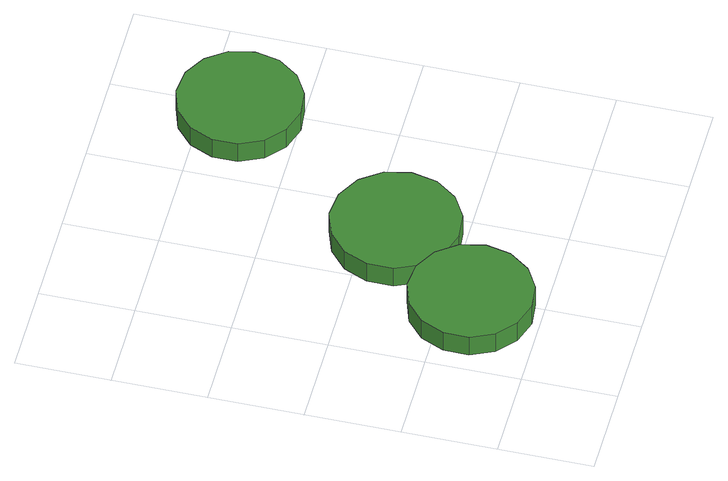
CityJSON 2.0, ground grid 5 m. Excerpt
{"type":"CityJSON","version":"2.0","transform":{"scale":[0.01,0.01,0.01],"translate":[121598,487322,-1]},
"CityObjects":{
"tree1":{"type":"SolitaryVegetationObject","attributes":{"function":"something"},"geometry":[{"type":"MultiSurface","lod":"1","boundaries":[[[0,1,2,3,4,5,6,7,8,9,10,11,12,13,14]],[[15,16,17,18,19,20,21,22,23,24,25,26,27,28,29]],[[0,29,28,1]],[[1,28,27,2]],[[2,27,26,3]],[[3,26,25,4]],[[4,25,24,5]],[[5,24,23,6]],[[6,23,22,7]],[[7,22,21,8]],[[8,21,20,9]],[[9,20,19,10]],[[10,19,18,11]],[[11,18,17,12]],[[12,17,16,13]],[[13,16,15,14]],[[14,15,29,0]]]}]},
"tree2":{"type":"SolitaryVegetationObject","attributes":{"function":"something"},"geometry":[{"type":"MultiSurface","lod":"1","boundaries":[[[30,31,32,33,34,35,36,37,38,39,40,41,42,43,44]],[[45,46,47,48,49,50,51,52,53,54,55,56,57,58,59]],[[30,59,58,31]],[[31,58,57,32]],[[32,57,56,33]],[[33,56,55,34]],[[34,55,54,35]],[[35,54,53,36]],[[36,53,52,37]],[[37,52,51,38]],[[38,51,50,39]],[[39,50,49,40]],[[40,49,48,41]],[[41,48,47,42]],[[42,47,46,43]],[[43,46,45,44]],[[44,45,59,30]]]}]},
"tree3":{"type":"SolitaryVegetationObject","attributes":{"function":"something"},"geometry":[{"type":"MultiSurface","lod":"1","boundaries":[[[60,61,62,63,64,65,66,67,68,69,70,71,72,73,74]],[[75,76,77,78,79,80,81,82,83,84,85,86,87,88,89]],[[60,89,88,61]],[[61,88,87,62]],[[62,87,86,63]],[[63,86,85,64]],[[64,85,84,65]],[[65,84,83,66]],[[66,83,82,67]],[[67,82,81,68]],[[68,81,80,69]],[[69,80,79,70]],[[70,79,78,71]],[[71,78,77,72]],[[72,77,76,73]],[[73,76,75,74]],[[74,75,89,60]]]}]}
},
"vertices":[
[697,354,255],[669,487,255],[589,596,255],[472,664,255],[338,678,255],[209,636,255],[109,545,255],[54,422,255],[54,287,255],[109,163,255],[209,73,255],[338,31,255],[472,45,255],[589,113,255],[669,222,255],[669,222,128],[589,113,128],[472,45,128],[338,31,128],[209,73,128],[109,163,128],[54,287,128],[54,422,128],[109,545,128],[209,636,128],[338,678,128],[472,664,128],[589,596,128],[669,487,128],[697,354,128],
[1108,841,243],[1079,979,243],[996,1093,243],[874,1163,243],[735,1178,243],[601,1134,243],[496,1040,243],[439,912,243],[439,771,243],[496,643,243],[601,549,243],[735,505,243],[874,520,243],[996,590,243],[1079,704,243],[1079,704,116],[996,590,116],[874,520,116],[735,505,116],[601,549,116],[496,643,116],[439,771,116],[439,912,116],[496,1040,116],[601,1134,116],[735,1178,116],[874,1163,116],[996,1093,116],[1079,979,116],[1108,841,116],
[1776,1816,199],[1748,1948,199],[1668,2057,199],[1551,2125,199],[1417,2139,199],[1288,2097,199],[1188,2007,199],[1133,1883,199],[1133,1748,199],[1188,1625,199],[1288,1535,199],[1417,1493,199],[1551,1507,199],[1668,1574,199],[1748,1684,199],[1748,1684,72],[1668,1574,72],[1551,1507,72],[1417,1493,72],[1288,1535,72],[1188,1625,72],[1133,1748,72],[1133,1883,72],[1188,2007,72],[1288,2097,72],[1417,2139,72],[1551,2125,72],[1668,2057,72],[1748,1948,72],[1776,1816,72]
]}
